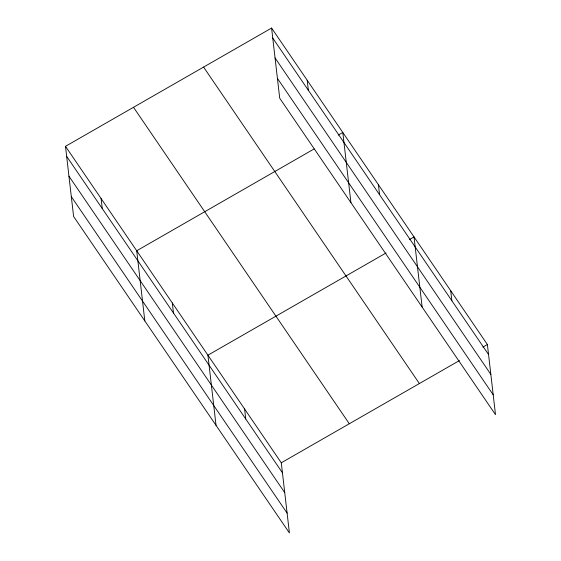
<?xml version="1.0" encoding="UTF-8"?>
<svg xmlns="http://www.w3.org/2000/svg" width="561" height="561" viewBox="0 0 561 561"><rect width="100%" height="100%" fill="white"/><g stroke="black" fill="none" stroke-linecap="round" stroke-linejoin="round"><path stroke-width="0.84" d="M65.497 146.323L281.285 462.79L289.406 532.95L73.61 216.49L65.497 146.323L271.594 28.05L487.39 344.51L495.503 414.677L279.715 98.21L271.594 28.05M314.09 148.96L136.709 250.76L144.822 320.92M338.269 135.082L342.806 132.48L350.927 202.647M386.059 252.962L207.921 355.19L216.034 425.35M409.481 239.519L414.018 236.917L422.138 307.077M281.285 462.79L459.424 360.562M482.853 347.112L487.39 344.51M272.758 38.078L488.547 354.545M275.051 57.923L490.847 374.383M277.415 78.365L493.21 394.832M203.58 67.082L419.376 383.542M133.511 107.298L349.3 423.758M66.654 156.358L282.449 472.818M68.954 176.196L284.743 492.663M71.317 196.645L287.106 513.105M450.7 290.717L451.864 300.745M378.416 184.702L379.573 194.73M307.204 80.265L308.361 90.293M244.603 408.99L245.76 419.018M172.311 302.975L173.475 313.003M101.099 198.545L102.263 208.573"/></g></svg>
